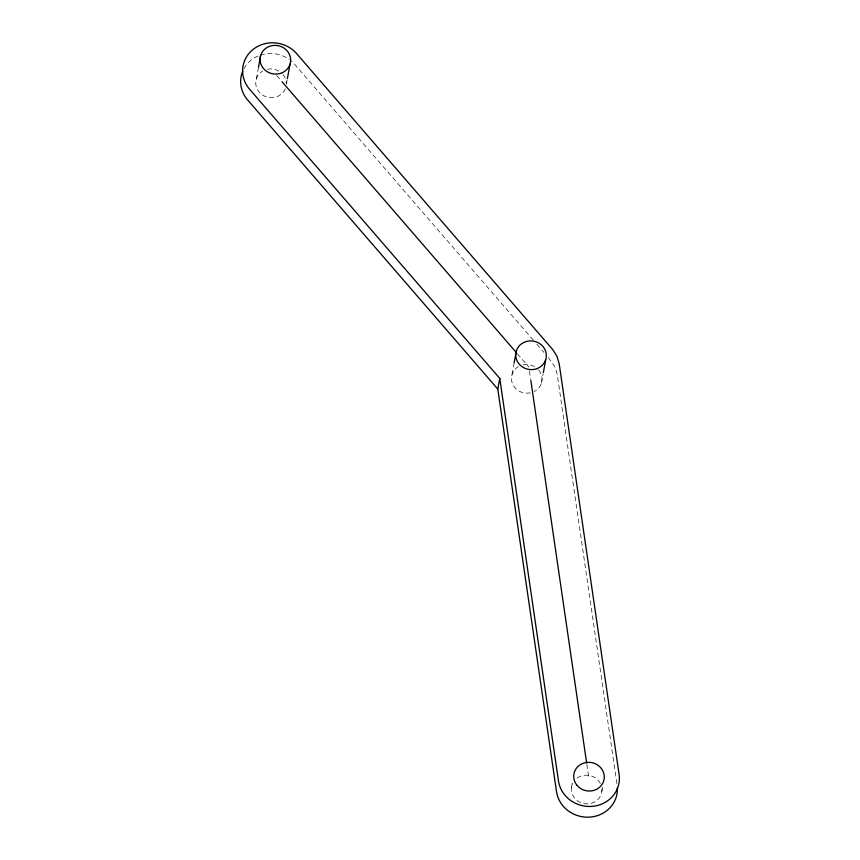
<?xml version="1.0" encoding="UTF-8"?>
<svg xmlns="http://www.w3.org/2000/svg" width="860" height="860" viewBox="0 0 860 860"><rect width="100%" height="100%" fill="white"/><g stroke="black" fill="none" stroke-linecap="round" stroke-linejoin="round"><path stroke-width="0.64" stroke-dasharray="4.3 3.22" d="M256.334 78.98L258.495 67.209M286.455 83.678L287.175 79.754M512.023 374.508L514.183 362.726M541.424 383.13L543.101 373.971M571.448 787.502L572.62 781.073M601.828 791.555L602.774 786.416M533.361 340.194L295.249 64.984A30.659 28.659 10.4 0 0 290.572 60.415M536.876 344.258L543.907 352.374M548.304 357.459L555.022 367.037L557.194 374.304L617.136 785.234M276.716 75.583L281.102 80.657M517.462 353.836L528.889 367.037M529.47 371.025L530.631 379.002M586.853 764.454L588.799 777.752M243.907 68.692A30.659 28.659 10.4 0 1 259.15 55.567M260.376 55.137A30.659 28.659 10.4 0 1 289.53 59.619M285.305 88.784A15.329 14.33 10.4 0 1 261.494 94.299A15.329 14.33 10.4 0 1 262.504 71.186M267.363 69.273A15.329 14.33 10.4 0 1 282.058 73.584M282.94 74.54A15.329 14.33 10.4 0 1 286.326 83.915M538.629 370.069A15.329 14.33 10.4 0 1 534.114 391.558M530.394 392.837A15.329 14.33 10.4 0 1 512.743 384.323A15.329 14.33 10.4 0 1 518.193 366.704M523.041 364.801A15.329 14.33 10.4 0 1 537.747 369.112M601.903 789.05A15.329 14.33 10.4 0 1 584.187 803.649A15.329 14.33 10.4 0 1 572.427 783.89M577.167 778.042A15.329 14.33 10.4 0 1 600.688 784.169"/><path stroke-width="1.29" d="M258.495 67.209L260.666 55.427M287.412 78.443L290.056 64.048A15.329 14.33 10.4 0 0 271.685 45.72A15.329 14.33 10.4 0 0 264.342 69.445A15.329 14.33 10.4 0 0 290.056 64.048M617.383 787.728A30.659 28.659 10.4 0 1 589.67 817.118A30.659 28.659 10.4 0 1 556.528 791.684L497.8 389.107L499.767 378.4L249.174 88.763A30.659 28.659 10.4 0 1 254.248 48.547A30.659 28.659 10.4 0 1 297.216 54.277L552.905 349.794L556.99 356.33L559.161 363.597L619.103 774.527A30.659 28.659 10.4 0 1 592.959 806.293A30.659 28.659 10.4 0 1 558.484 780.977L499.767 378.4M514.183 362.726L516.344 350.955M543.337 372.66L545.745 359.577A15.329 14.33 10.4 0 0 527.373 341.237A15.329 14.33 10.4 0 0 520.02 364.973A15.329 14.33 10.4 0 0 545.745 359.577M281.983 81.678L516.581 352.826M497.8 389.107L247.207 99.47A30.659 28.659 10.4 0 1 242.81 70.95M530.824 380.335L586.66 763.132M576.985 785.298A15.329 14.33 10.4 0 0 603.204 782.32A15.329 14.33 10.4 0 0 586.799 762.422A15.329 14.33 10.4 0 0 576.985 785.298"/></g></svg>
